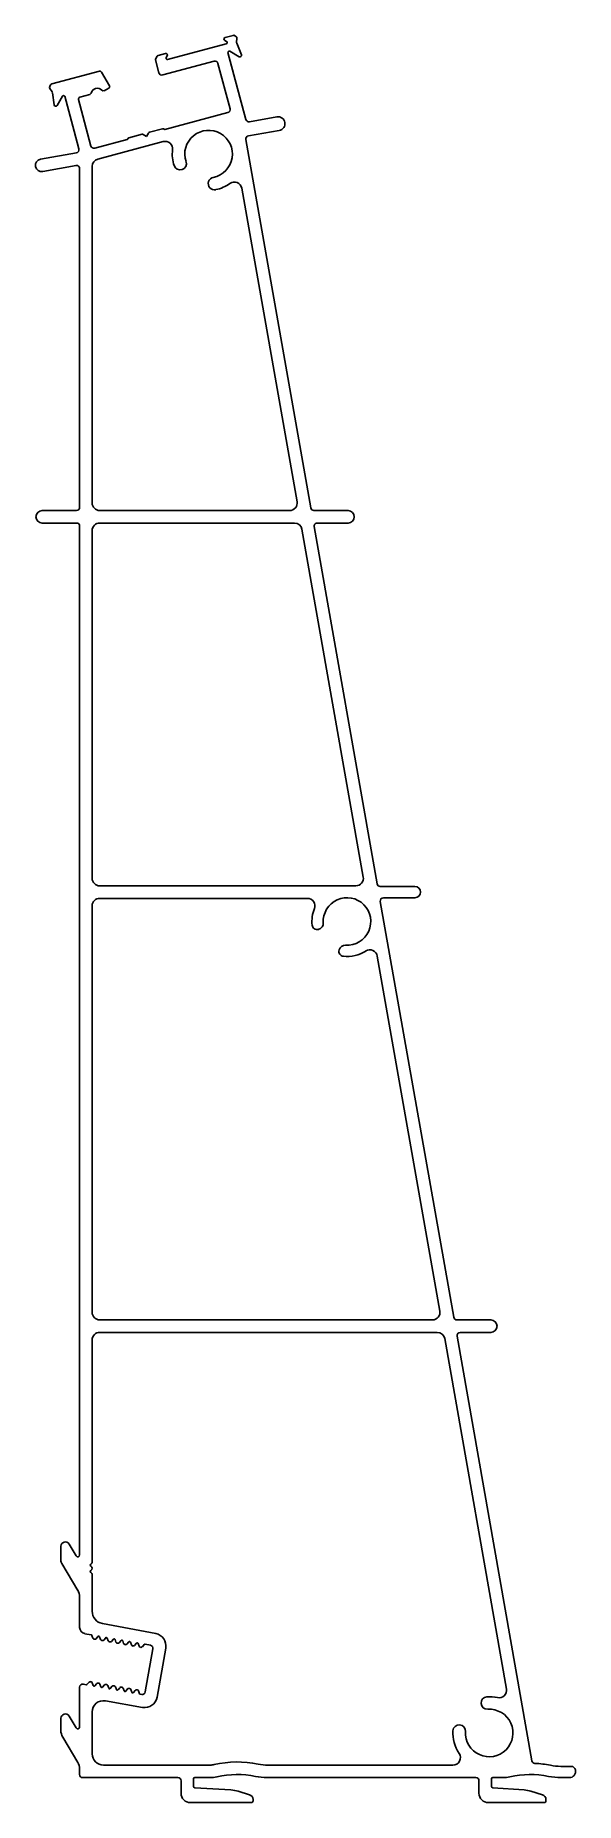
# Model space of a CAD drawing. Extents: x 1989 to 2076, y 1142 to 1425.
import ezdxf

# ---------------------------------------------------------------- set-up
doc = ezdxf.new("R2010")
doc.units = 0
doc.layers.get('0').update_dxf_attribs({"linetype": 'CONTINUOUS'})

msp = doc.modelspace()

# ---------------------------------------------------------------- linework, layer by layer
for p, q in [((2021, 1424.79), (2019.74, 1424.45)), ((2021.47, 1424.61), (2021.23, 1424.76)), ((2021.57, 1423.66), (2021.62, 1424.33)), ((2008.89, 1421.48), (2008.62, 1421.01)), ((2010.2, 1421.89), (2009.01, 1421.57)), ((2010.32, 1421.24), (2010.48, 1421.53)), ((2019.91, 1423.46), (2010.55, 1420.95)), ((2019.68, 1423.99), (2019.96, 1423.83)), ((2023.05, 1411.35), (2020.19, 1422.04)), ((2020.49, 1422.24), (2021.98, 1421.38)), ((2022.33, 1421.69), (2021.59, 1423.53)), ((1999.66, 1419.06), (1992.02, 1417.02)), ((2001.25, 1416.75), (1999.99, 1418.92)), ((2008.6, 1420.86), (2009.15, 1418.81)), ((2009.76, 1418.46), (2017.97, 1420.66)), ((2018.58, 1420.31), (2020.53, 1413.06)), ((1991.84, 1416.88), (1991.7, 1416.63)), ((1991.71, 1416.31), (1992.09, 1415.76)), ((1992.14, 1415.63), (1992.42, 1413.67)), ((2000.41, 1415.95), (2001.13, 1416.34)), ((1992.88, 1413.58), (1993.74, 1415.07)), ((1994.1, 1415.05), (1995.59, 1409.48)), ((1997, 1411.94), (1996.31, 1414.54)), ((1996.52, 1414.91), (1998.11, 1415.34)), ((1998.3, 1407.1), (1997, 1411.94)), ((2020.17, 1412.45), (2010.09, 1409.75)), ((2028.01, 1411.76), (2023.62, 1410.99)), ((1995.59, 1409.48), (1996.35, 1406.63)), ((2004.1, 1408.14), (1998.91, 1406.75)), ((1999.38, 1405.01), (2009.83, 1407.81)), ((2006.46, 1408.98), (2004.36, 1408.42)), ((2007.18, 1408.65), (2006.65, 1408.95)), ((2007.48, 1409.18), (2007.18, 1408.65)), ((2009.74, 1409.86), (2007.64, 1409.3)), ((2033.44, 1349.25), (2023.06, 1408.15)), ((2023.46, 1408.72), (2028.39, 1409.59)), ((1995.96, 1406.01), (1990.24, 1405)), ((1990.59, 1403.03), (1995.91, 1403.97)), ((1996.49, 1403.48), (1996.49, 1349.33)), ((1998.49, 1350.03), (1998.49, 1403.85)), ((2022.4, 1400.36), (2031.23, 1350.24)), ((1995.99, 1348.83), (1990.49, 1348.83)), ((2030.05, 1348.83), (1999.69, 1348.83)), ((2039.38, 1348.83), (2033.93, 1348.83)), ((1990.49, 1346.83), (1995.99, 1346.83)), ((1996.49, 1346.33), (1996.49, 1181.85)), ((1998.49, 1290.03), (1998.49, 1345.63)), ((1999.69, 1346.83), (2030.83, 1346.83)), ((2032.01, 1345.84), (2041.81, 1290.24)), ((2044.04, 1289.15), (2033.97, 1346.25)), ((2034.46, 1346.83), (2039.38, 1346.83)), ((2040.63, 1288.83), (1999.69, 1288.83)), ((2050.06, 1288.73), (2044.53, 1288.73)), ((1998.49, 1220.64), (1998.49, 1285.63)), ((1999.69, 1286.83), (2032.89, 1286.83)), ((2056.26, 1219.85), (2044.53, 1286.35)), ((2045.02, 1286.93), (2050.06, 1286.93)), ((2034.65, 1281.86), (2034.69, 1281.87)), ((2037.95, 1278.61), (2037.94, 1278.57)), ((2044.04, 1277.6), (2054.05, 1220.85)), ((2052.87, 1219.44), (1999.69, 1219.44)), ((2062.19, 1219.44), (2056.75, 1219.44)), ((1998.49, 1180.74), (1998.49, 1216.24)), ((1999.69, 1217.44), (2053.64, 1217.44)), ((2054.83, 1216.45), (2064.7, 1160.42)), ((2068.76, 1148.95), (2056.79, 1216.85)), ((2057.28, 1217.44), (2062.19, 1217.44)), ((1993.49, 1183.24), (1993.49, 1180.99)), ((1995.94, 1181.7), (1994.79, 1183.6)), ((1993.64, 1180.47), (1996.21, 1176.2)), ((1998.27, 1180.4), (1998.42, 1180.56)), ((1998.42, 1179.9), (1998.27, 1180.05)), ((1998.27, 1179.39), (1998.42, 1179.54)), ((1998.42, 1178.88), (1998.27, 1179.03)), ((1998.49, 1172.85), (1998.49, 1178.7)), ((1996.49, 1175.17), (1996.49, 1170.26)), ((2008.65, 1169.29), (2000.13, 1170.88)), ((1997.32, 1169.27), (1998.33, 1169.09)), ((1998.44, 1169), (1998.6, 1168.56)), ((1998.79, 1168.4), (1998.89, 1168.39)), ((1999.12, 1168.47), (1999.42, 1168.82)), ((1999.67, 1168.78), (1999.83, 1168.35)), ((2000.02, 1168.19), (2000.12, 1168.17)), ((2000.35, 1168.25), (2000.65, 1168.61)), ((2000.9, 1168.56), (2001.06, 1168.13)), ((2001.25, 1167.97), (2001.35, 1167.95)), ((2001.58, 1168.04), (2001.88, 1168.39)), ((2002.14, 1168.35), (2002.29, 1167.91)), ((2002.48, 1167.75), (2002.58, 1167.73)), ((2002.81, 1167.82), (2003.11, 1168.17)), ((2003.37, 1168.13), (2003.52, 1167.69)), ((2003.72, 1167.53), (2003.81, 1167.52)), ((2004.04, 1167.6), (2004.34, 1167.96)), ((2004.6, 1167.91), (2004.76, 1167.48)), ((2004.95, 1167.32), (2005.04, 1167.3)), ((2005.28, 1167.39), (2005.57, 1167.74)), ((2005.83, 1167.69), (2005.99, 1167.26)), ((2006.18, 1167.1), (2006.27, 1167.08)), ((2006.51, 1167.17), (2006.8, 1167.52)), ((2006.95, 1167.57), (2007.8, 1167.41)), ((2008.87, 1159.11), (2010.25, 1166.98)), ((2008.2, 1166.84), (2006.98, 1159.95)), ((1997.99, 1161.51), (1997.71, 1161.18)), ((1998.32, 1161.58), (1998.23, 1161.6)), ((1998.67, 1160.99), (1998.51, 1161.42)), ((1999.22, 1161.29), (1998.93, 1160.94)), ((1999.55, 1161.36), (1999.46, 1161.38)), ((1996.49, 1160.7), (1996.49, 1154.35)), ((1997.53, 1161.11), (1997.08, 1161.19)), ((1999.9, 1160.77), (1999.74, 1161.2)), ((2000.45, 1161.08), (2000.16, 1160.72)), ((2000.61, 1158.54), (2006.55, 1157.49)), ((2000.78, 1161.15), (2000.69, 1161.16)), ((2001.13, 1160.55), (2000.97, 1160.99)), ((2001.68, 1160.86), (2001.39, 1160.51)), ((2002.01, 1160.93), (2001.92, 1160.95)), ((2002.36, 1160.33), (2002.2, 1160.77)), ((2002.92, 1160.64), (2002.62, 1160.29)), ((2003.24, 1160.71), (2003.15, 1160.73)), ((2003.59, 1160.12), (2003.44, 1160.55)), ((2004.15, 1160.43), (2003.85, 1160.07)), ((2004.48, 1160.5), (2004.38, 1160.51)), ((2004.82, 1159.9), (2004.67, 1160.33)), ((2005.38, 1160.21), (2005.08, 1159.86)), ((2005.71, 1160.28), (2005.61, 1160.29)), ((2006.06, 1159.68), (2005.9, 1160.12)), ((2006.4, 1159.55), (2006.17, 1159.59)), ((1993.49, 1155.74), (1993.49, 1153.77)), ((1995.94, 1154.2), (1994.79, 1156.1)), ((1998.49, 1150.06), (1998.49, 1156.76)), ((1993.78, 1152.74), (1996.21, 1148.7)), ((1996.49, 1147.67), (1996.49, 1146.76)), ((2017.31, 1148.26), (2000.29, 1148.26)), ((2056.14, 1148.26), (2026.61, 1148.26)), ((2075.03, 1148.06), (2073.37, 1148.06)), ((2075.73, 1147.43), (2075.72, 1147.48)), ((1996.99, 1146.26), (2012.19, 1146.26)), ((2012.69, 1145.76), (2012.69, 1143.76)), ((2014.69, 1144.85), (2014.69, 1146.06)), ((2020.66, 1144.29), (2014.88, 1144.65)), ((2014.89, 1146.26), (2017.31, 1146.26)), ((2026.46, 1146.26), (2059.8, 1146.26)), ((2060.3, 1145.76), (2060.3, 1143.76)), ((2062.3, 1144.85), (2062.3, 1146.06)), ((2067.51, 1144.29), (2062.48, 1144.65)), ((2062.5, 1146.26), (2064.11, 1146.26)), ((2073.41, 1146.26), (2074.74, 1146.26)), ((2014.19, 1142.26), (2023.89, 1142.26)), ((2023.63, 1143.53), (2021.81, 1144.08)), ((2024.19, 1142.56), (2024.19, 1142.76)), ((2061.8, 1142.26), (2070.7, 1142.26)), ((2070.43, 1143.53), (2068.61, 1144.08)), ((2071, 1142.56), (2071, 1142.76))]:
    msp.add_line(p, q)
for centre, radius, start, end in [((2019.8, 1424.21), 0.25, 105, 240), ((2021.08, 1424.5), 0.3, 60, 105), ((2021.32, 1424.35), 0.3, 355.3153, 60), ((2009.07, 1421.38), 0.2, 104.9764, 150), ((2010.27, 1421.65), 0.25, 330, 105), ((2010.49, 1421.14), 0.2, 150, 285), ((2019.86, 1423.65), 0.2, 285, 60), ((2020.39, 1422.07), 0.2, 60, 187.2376), ((2021.87, 1423.65), 0.3, 177.7862, 204.3681), ((2022.1, 1421.6), 0.25, 240, 22), ((1999.73, 1418.77), 0.3, 30, 105), ((2008.8, 1420.91), 0.2, 150, 195), ((2009.63, 1418.94), 0.5, 195, 285), ((2018.1, 1420.18), 0.5, 15, 105), ((1991.96, 1416.48), 0.3, 149.9551, 214.6847), ((1992.1, 1416.73), 0.3, 105, 149.9551), ((1991.84, 1415.59), 0.3, 8, 34.6847), ((1998.03, 1415.63), 0.3, 285, 347.5136), ((1999.3, 1415.34), 1, 42.1051, 167.5136), ((2000.27, 1416.22), 0.3, 222.1051, 298), ((2000.99, 1416.6), 0.3, 298, 30), ((1992.66, 1413.71), 0.25, 188, 330), ((1993.91, 1414.97), 0.2, 22.0666, 150), ((1996.6, 1414.62), 0.3, 105, 194.9964), ((2020.04, 1412.93), 0.5, 285, 15), ((2009.8, 1409.62), 0.25, 40.377, 105), ((2023.54, 1411.48), 0.5, 195, 280), ((2028.2, 1410.68), 1.1, 279.767, 99.767), ((1998.78, 1407.23), 0.5, 195, 285), ((2004.08, 1408.24), 0.1, 285, 349.623), ((2004.42, 1408.17), 0.25, 105, 169.623), ((2006.53, 1408.74), 0.25, 59.9959, 105), ((2007.7, 1409.06), 0.25, 105, 149.9959), ((2010.14, 1406.65), 1.2, 353.0665, 105), ((2010.07, 1409.84), 0.1, 220.377, 285), ((2017.09, 1405.81), 3.8, 281.4553, 198.5447), ((2023.55, 1408.23), 0.5, 100, 190), ((1990.41, 1404.01), 1, 100, 280), ((1995.87, 1406.5), 0.5, 280, 14.9904), ((1999.69, 1403.85), 1.2, 105, 180), ((2017.09, 1405.81), 5.8, 173.0665, 198.5447), ((2012.54, 1404.28), 1, 198.5447, 18.5447), ((1995.99, 1403.48), 0.5, 360, 100), ((2018.04, 1401.1), 1, 101.4553, 281.4553), ((2017.09, 1405.81), 5.8, 281.4553, 306.1117), ((2021.22, 1400.15), 1.2, 10, 126.1117), ((1990.49, 1347.83), 1, 90, 270), ((1995.99, 1349.33), 0.5, 270, 0), ((1999.69, 1350.03), 1.2, 180, 270), ((2030.05, 1350.03), 1.2, 270, 10), ((2033.93, 1349.33), 0.5, 190, 270), ((2039.38, 1347.83), 1, 270, 90), ((1995.99, 1346.33), 0.5, 0, 90), ((1999.69, 1345.63), 1.2, 90, 180), ((2030.83, 1345.63), 1.2, 10, 90), ((2034.46, 1346.33), 0.5, 90, 190), ((1999.69, 1290.03), 1.2, 180, 270), ((2040.63, 1290.03), 1.2, 270, 10), ((2044.53, 1289.23), 0.5, 190, 270), ((2050.06, 1287.83), 0.9, 270, 90), ((1999.69, 1285.63), 1.2, 90, 180), ((2032.89, 1285.63), 1.2, 338.4294, 90), ((2039.21, 1283.13), 3.8, 266.4553, 183.5447), ((2045.02, 1286.43), 0.5, 90, 190), ((2039.21, 1283.13), 5.6, 158.4294, 185.9753), ((2034.42, 1282.84), 1, 285.5694, 3.5447), ((2034.44, 1282.63), 0.8, 185.9753, 285.5694), ((2038.71, 1278.36), 0.8, 164.4306, 264.0247), ((2038.91, 1278.34), 1, 86.4553, 164.4306), ((2039.21, 1283.13), 5.6, 264.0247, 302.4795), ((2042.86, 1277.4), 1.2, 10, 122.4795), ((1999.69, 1220.64), 1.2, 180, 270), ((2052.87, 1220.64), 1.2, 270, 10), ((2056.75, 1219.94), 0.5, 190, 270), ((2062.19, 1218.44), 1, 270, 90), ((1999.69, 1216.24), 1.2, 90, 180), ((2053.64, 1216.24), 1.2, 10, 90), ((2057.28, 1216.94), 0.5, 90, 190), ((1994.19, 1183.24), 0.7, 31.0239, 180), ((1996.19, 1181.85), 0.3, 211.0239, 360), ((1994.49, 1180.99), 1, 180, 211.0239), ((1998.44, 1180.23), 0.25, 135, 225), ((1998.44, 1179.21), 0.25, 135, 225), ((1998.24, 1180.74), 0.25, 315, 0), ((1998.24, 1179.72), 0.25, 315, 45), ((1998.24, 1178.7), 0.25, 0, 45), ((1994.49, 1175.17), 2, 360, 31.0239), ((2000.49, 1172.85), 2, 180, 259.4255), ((1997.49, 1170.26), 1, 180, 260), ((1998.3, 1168.95), 0.15, 20, 80), ((1998.84, 1168.65), 0.25, 200, 260), ((1998.93, 1168.63), 0.25, 260, 320), ((1999.53, 1168.73), 0.15, 20, 140), ((2000.07, 1168.43), 0.25, 200, 260), ((2000.16, 1168.41), 0.25, 260, 320), ((2000.76, 1168.51), 0.15, 20, 140), ((2001.3, 1168.21), 0.25, 200, 260), ((2001.39, 1168.2), 0.25, 260, 320), ((2001.99, 1168.29), 0.15, 20, 140), ((2002.53, 1168), 0.25, 200, 260), ((2002.62, 1167.98), 0.25, 260, 320), ((2003.23, 1168.08), 0.15, 20, 140), ((2003.76, 1167.78), 0.25, 200, 260), ((2003.85, 1167.76), 0.25, 260, 320), ((2004.46, 1167.86), 0.15, 20, 140), ((2004.99, 1167.56), 0.25, 200, 260), ((2005.08, 1167.55), 0.25, 260, 320), ((2005.69, 1167.64), 0.15, 20, 140), ((2006.22, 1167.35), 0.25, 200, 260), ((2006.31, 1167.33), 0.25, 260, 320), ((2006.92, 1167.43), 0.15, 79.4255, 140), ((2007.71, 1166.92), 0.5, 350, 79.4255), ((2008.28, 1167.32), 2, 350, 79.4255), ((1998.18, 1161.35), 0.25, 80, 140), ((1998.28, 1161.33), 0.25, 20, 80), ((1999.41, 1161.13), 0.25, 80, 140), ((1999.51, 1161.12), 0.25, 20, 80), ((1996.99, 1160.7), 0.5, 80, 180), ((1997.56, 1161.31), 0.2, 260, 320), ((2000.29, 1156.76), 1.8, 80, 180), ((1998.81, 1161.04), 0.15, 200, 320), ((2000.04, 1160.82), 0.15, 200, 320), ((2000.64, 1160.92), 0.25, 80, 140), ((2000.74, 1160.9), 0.25, 20, 80), ((2001.27, 1160.6), 0.15, 200, 320), ((2001.88, 1160.7), 0.25, 80, 140), ((2001.97, 1160.68), 0.25, 20, 80), ((2002.5, 1160.39), 0.15, 200, 320), ((2003.11, 1160.48), 0.25, 80, 140), ((2003.2, 1160.47), 0.25, 20, 80), ((2003.73, 1160.17), 0.15, 200, 320), ((2004.34, 1160.27), 0.25, 80, 140), ((2004.43, 1160.25), 0.25, 20, 80), ((2004.97, 1159.95), 0.15, 200, 320), ((2005.57, 1160.05), 0.25, 80, 140), ((2005.66, 1160.03), 0.25, 20, 80), ((2006.2, 1159.73), 0.15, 200, 260), ((2006.49, 1160.04), 0.5, 260, 350), ((2006.9, 1159.46), 2, 260, 350), ((2061.63, 1158.19), 1, 93.5447, 273.5447), ((2061.93, 1153.4), 5.8, 76.8328, 93.5447), ((2063.52, 1160.22), 1.2, 256.8328, 10), ((1994.19, 1155.74), 0.7, 31.0239, 180), ((2061.93, 1153.4), 3.8, 176.4553, 93.5447), ((1995.49, 1153.77), 2, 180, 211.0239), ((1996.19, 1154.35), 0.3, 211.0239, 0), ((2061.93, 1153.4), 5.8, 176.4553, 214.2696), ((2057.14, 1153.7), 1, 356.4553, 176.4553), ((2000.29, 1150.06), 1.8, 180, 270), ((2056.14, 1149.46), 1.2, 270, 34.2696), ((1994.49, 1147.67), 2, 360, 31.0239), ((2017.31, 1151.26), 3, 270, 283.0196), ((2021.69, 1132.31), 16.45, 78.4075, 103.0196), ((2026.61, 1156.26), 8, 258.4075, 270), ((2069.25, 1149.04), 0.5, 190, 267.2594), ((2068.45, 1132.31), 16.25, 78.3928, 87.2594), ((2073.37, 1156.26), 8.2, 258.3928, 270), ((2074.74, 1147.26), 1, 270, 10), ((2075.03, 1147.36), 0.7, 10, 90), ((1996.99, 1146.76), 0.5, 180, 270), ((2012.19, 1145.76), 0.5, 0, 90), ((2014.89, 1146.06), 0.2, 90, 180), ((2014.89, 1144.85), 0.2, 180, 266.4808), ((2017.31, 1151.26), 5, 270, 283.0196), ((2021.69, 1132.31), 14.45, 78.3928, 103.0196), ((2020.35, 1139.3), 5, 73, 86.4808), ((2026.61, 1156.26), 10, 258.3928, 269.0909), ((2059.8, 1145.76), 0.5, 360, 90), ((2062.5, 1146.06), 0.2, 90, 180), ((2062.5, 1144.85), 0.2, 180, 265.9197), ((2064.11, 1151.26), 5, 270, 283.0196), ((2068.5, 1132.31), 14.45, 78.3928, 103.0196), ((2067.15, 1139.3), 5, 73, 85.9197), ((2073.41, 1156.26), 10, 258.3928, 270), ((2014.19, 1143.76), 1.5, 180, 270), ((2023.39, 1142.76), 0.8, 0, 73), ((2023.89, 1142.56), 0.3, 270, 0), ((2061.8, 1143.76), 1.5, 180, 270), ((2070.2, 1142.76), 0.8, 0, 73), ((2070.7, 1142.56), 0.3, 270, 0)]:
    msp.add_arc(centre, radius, start, end)

doc.saveas('drawing.dxf')
